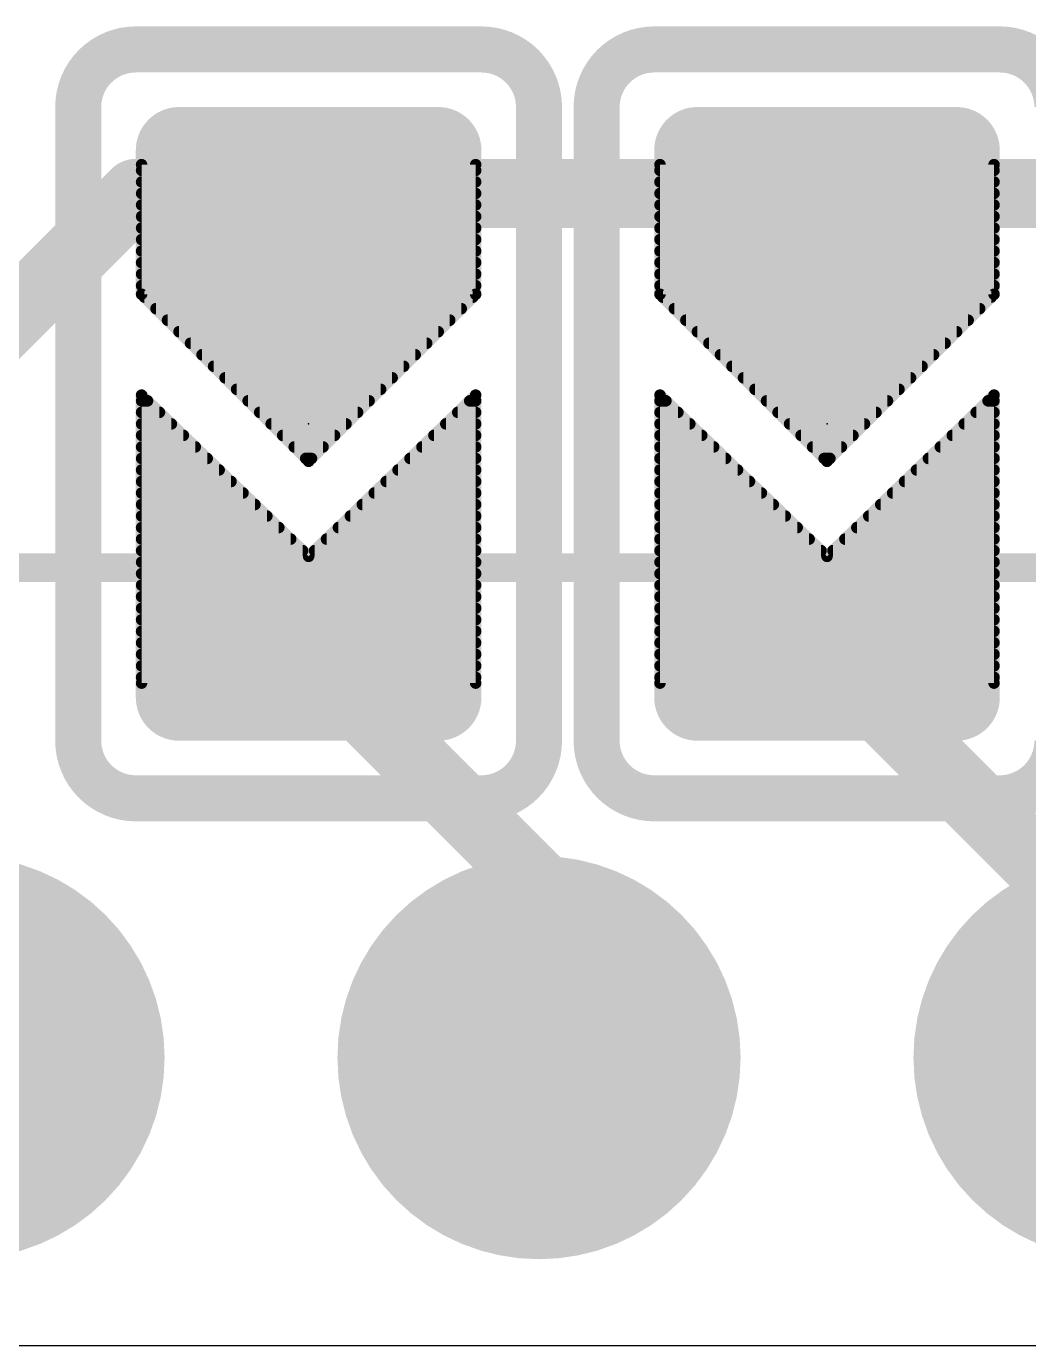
# Model space of a CAD drawing. Extents: x -6.8 to 73.8, y -5.2 to 32.2.
# Drawn here: x 26.95 to 31.37, y 0 to 5.82 of the extents above; entities that cross this region are included whole.
import ezdxf

# ---------------------------------------------------------------- set-up
doc = ezdxf.new("R2010")
doc.units = 0
for name, color, linetype in [('16', 132, 'CONTINUOUS'), ('17', 110, 'CONTINUOUS'), ('20', 53, 'CONTINUOUS'), ('21', 40, 'CONTINUOUS'), ('22', 6, 'CONTINUOUS'), ('24', 53, 'CONTINUOUS')]:
    doc.layers.add(name, color=color, linetype=linetype)

# ---------------------------------------------------------------- blocks, each defined once
blk = doc.blocks.new('ROUNDP')
at = {"const_width": 0.5}
blk.add_lwpolyline([(0, -0.25, 1), (0, 0.25, 1), (0, -0.25)], format="xyb", dxfattribs=at)
blk = doc.blocks.new('RECT121920X243840R50')
at = {"const_width": 0.1905}
blk.add_lwpolyline([(0.2858, -0.5715), (0.2858, 0.5715, 0.4142), (0.1905, 0.6668), (-0.1905, 0.6668, 0.4142), (-0.2858, 0.5715), (-0.2858, -0.5715, 0.4142), (-0.1905, -0.6668), (0.1905, -0.6668, 0.4142)], format="xyb", close=True, dxfattribs=at)
blk.add_solid([(-0.2159, -0.5969), (0.2159, -0.5969), (-0.2159, 0.5969), (0.2159, 0.5969)])

msp = doc.modelspace()

# ---------------------------------------------------------------- linework, layer by layer
at = {"layer": '16'}
for points, const_width in [([(26.162, 3.81), (27.432, 5.08)], 0.3048), ([(27.432, 5.08), (28.194, 5.08)], 0.3048), ([(27.4574, 5.207), (27.4574, 4.6355)], 0.0508), ([(28.9306, 5.207), (27.4574, 5.207)], 0.0508), ([(27.4574, 5.1816), (28.9306, 5.1816)], 0.0508), ([(30.48, 5.08), (28.194, 5.08)], 0.3048), ([(28.9306, 4.6355), (28.9306, 5.207)], 0.0508), ([(29.7434, 5.207), (29.7434, 4.6355)], 0.0508), ([(31.2166, 5.207), (29.7434, 5.207)], 0.0508), ([(29.7434, 5.1816), (31.2166, 5.1816)], 0.0508), ([(32.766, 5.08), (30.48, 5.08)], 0.3048), ([(31.2166, 4.6355), (31.2166, 5.207)], 0.0508), ([(27.4574, 5.1308), (28.9306, 5.1308)], 0.0508), ([(29.7434, 5.1308), (31.2166, 5.1308)], 0.0508), ([(27.4574, 5.08), (28.9306, 5.08)], 0.0508), ([(29.7434, 5.08), (31.2166, 5.08)], 0.0508), ([(27.4574, 5.0292), (28.9306, 5.0292)], 0.0508), ([(27.4574, 4.9784), (28.9306, 4.9784)], 0.0508), ([(29.7434, 5.0292), (31.2166, 5.0292)], 0.0508), ([(29.7434, 4.9784), (31.2166, 4.9784)], 0.0508), ([(27.4574, 4.9276), (28.9306, 4.9276)], 0.0508), ([(29.7434, 4.9276), (31.2166, 4.9276)], 0.0508), ([(27.4574, 4.8768), (28.9306, 4.8768)], 0.0508), ([(29.7434, 4.8768), (31.2166, 4.8768)], 0.0508), ([(27.4574, 4.826), (28.9306, 4.826)], 0.0508), ([(29.7434, 4.826), (31.2166, 4.826)], 0.0508), ([(27.4574, 4.7752), (28.9306, 4.7752)], 0.0508), ([(29.7434, 4.7752), (31.2166, 4.7752)], 0.0508), ([(27.4574, 4.7244), (28.9306, 4.7244)], 0.0508), ([(29.7434, 4.7244), (31.2166, 4.7244)], 0.0508), ([(27.4574, 4.6736), (28.9306, 4.6736)], 0.0508), ([(27.4574, 4.6355), (28.194, 3.8989)], 0.0508), ([(28.194, 3.8989), (28.9306, 4.6355)], 0.0508), ([(29.7434, 4.6736), (31.2166, 4.6736)], 0.0508), ([(29.7434, 4.6355), (30.48, 3.8989)], 0.0508), ([(30.48, 3.8989), (31.2166, 4.6355)], 0.0508), ([(27.4701, 4.6228), (28.9179, 4.6228)], 0.0508), ([(27.5209, 4.572), (28.8671, 4.572)], 0.0508), ([(29.7561, 4.6228), (31.2039, 4.6228)], 0.0508), ([(29.8069, 4.572), (31.1531, 4.572)], 0.0508), ([(27.5717, 4.5212), (28.8163, 4.5212)], 0.0508), ([(29.8577, 4.5212), (31.1023, 4.5212)], 0.0508), ([(27.6225, 4.4704), (28.7655, 4.4704)], 0.0508), ([(29.9085, 4.4704), (31.0515, 4.4704)], 0.0508), ([(27.6733, 4.4196), (28.7147, 4.4196)], 0.0508), ([(29.9593, 4.4196), (31.0007, 4.4196)], 0.0508), ([(27.7241, 4.3688), (28.6639, 4.3688)], 0.0508), ([(30.0101, 4.3688), (30.9499, 4.3688)], 0.0508), ([(27.7749, 4.318), (28.6131, 4.318)], 0.0508), ([(30.0609, 4.318), (30.8991, 4.318)], 0.0508), ([(27.8257, 4.2672), (28.5623, 4.2672)], 0.0508), ([(30.1117, 4.2672), (30.8483, 4.2672)], 0.0508), ([(27.4574, 4.191), (28.194, 3.4798)], 0.0508), ([(27.4574, 2.921), (27.4574, 4.191)], 0.0508), ([(27.4574, 4.1656), (27.4837, 4.1656)], 0.0508), ([(27.8765, 4.2164), (28.5115, 4.2164)], 0.0508), ([(27.9273, 4.1656), (28.4607, 4.1656)], 0.0508), ([(28.194, 3.4798), (28.9306, 4.191)], 0.0508), ([(28.9043, 4.1656), (28.9306, 4.1656)], 0.0508), ([(28.9306, 4.191), (28.9306, 2.921)], 0.0508), ([(29.7434, 4.191), (30.48, 3.4798)], 0.0508), ([(29.7434, 2.921), (29.7434, 4.191)], 0.0508), ([(29.7434, 4.1656), (29.7697, 4.1656)], 0.0508), ([(30.1625, 4.2164), (30.7975, 4.2164)], 0.0508), ([(30.2133, 4.1656), (30.7467, 4.1656)], 0.0508), ([(30.48, 3.4798), (31.2166, 4.191)], 0.0508), ([(31.1903, 4.1656), (31.2166, 4.1656)], 0.0508), ([(31.2166, 4.191), (31.2166, 2.921)], 0.0508), ([(27.4574, 4.1148), (27.5363, 4.1148)], 0.0508), ([(27.9781, 4.1148), (28.4099, 4.1148)], 0.0508), ([(28.8517, 4.1148), (28.9306, 4.1148)], 0.0508), ([(29.7434, 4.1148), (29.8223, 4.1148)], 0.0508), ([(30.2641, 4.1148), (30.6959, 4.1148)], 0.0508), ([(31.1377, 4.1148), (31.2166, 4.1148)], 0.0508), ([(27.4574, 4.064), (27.5889, 4.064)], 0.0508), ([(28.0289, 4.064), (28.3591, 4.064)], 0.0508), ([(28.7991, 4.064), (28.9306, 4.064)], 0.0508), ([(29.7434, 4.064), (29.8749, 4.064)], 0.0508), ([(30.3149, 4.064), (30.6451, 4.064)], 0.0508), ([(31.0851, 4.064), (31.2166, 4.064)], 0.0508), ([(27.4574, 4.0132), (27.6416, 4.0132)], 0.0508), ([(28.0797, 4.0132), (28.3083, 4.0132)], 0.0508), ([(28.7465, 4.0132), (28.9306, 4.0132)], 0.0508), ([(29.7434, 4.0132), (29.9276, 4.0132)], 0.0508), ([(30.3657, 4.0132), (30.5943, 4.0132)], 0.0508), ([(31.0325, 4.0132), (31.2166, 4.0132)], 0.0508), ([(27.4574, 3.9624), (27.6942, 3.9624)], 0.0508), ([(28.1305, 3.9624), (28.2575, 3.9624)], 0.0508), ([(28.6938, 3.9624), (28.9306, 3.9624)], 0.0508), ([(29.7434, 3.9624), (29.9802, 3.9624)], 0.0508), ([(30.4165, 3.9624), (30.5435, 3.9624)], 0.0508), ([(30.9798, 3.9624), (31.2166, 3.9624)], 0.0508), ([(27.4574, 3.9116), (27.7468, 3.9116)], 0.0508), ([(28.1813, 3.9116), (28.2067, 3.9116)], 0.0508), ([(28.6412, 3.9116), (28.9306, 3.9116)], 0.0508), ([(29.7434, 3.9116), (30.0328, 3.9116)], 0.0508), ([(30.4673, 3.9116), (30.4927, 3.9116)], 0.0508), ([(30.9272, 3.9116), (31.2166, 3.9116)], 0.0508), ([(27.4574, 3.8608), (27.7994, 3.8608)], 0.0508), ([(28.5886, 3.8608), (28.9306, 3.8608)], 0.0508), ([(29.7434, 3.8608), (30.0854, 3.8608)], 0.0508), ([(30.8746, 3.8608), (31.2166, 3.8608)], 0.0508), ([(27.4574, 3.81), (27.852, 3.81)], 0.0508), ([(27.4574, 3.7592), (27.9046, 3.7592)], 0.0508), ([(28.4834, 3.7592), (28.9306, 3.7592)], 0.0508), ([(28.536, 3.81), (28.9306, 3.81)], 0.0508), ([(29.7434, 3.81), (30.138, 3.81)], 0.0508), ([(29.7434, 3.7592), (30.1906, 3.7592)], 0.0508), ([(30.7694, 3.7592), (31.2166, 3.7592)], 0.0508), ([(30.822, 3.81), (31.2166, 3.81)], 0.0508), ([(27.4574, 3.7084), (27.9572, 3.7084)], 0.0508), ([(28.4308, 3.7084), (28.9306, 3.7084)], 0.0508), ([(29.7434, 3.7084), (30.2432, 3.7084)], 0.0508), ([(30.7168, 3.7084), (31.2166, 3.7084)], 0.0508), ([(27.4574, 3.6576), (28.0099, 3.6576)], 0.0508), ([(28.3782, 3.6576), (28.9306, 3.6576)], 0.0508), ([(29.7434, 3.6576), (30.2959, 3.6576)], 0.0508), ([(30.6642, 3.6576), (31.2166, 3.6576)], 0.0508), ([(27.4574, 3.6068), (28.0625, 3.6068)], 0.0508), ([(28.3255, 3.6068), (28.9306, 3.6068)], 0.0508), ([(29.7434, 3.6068), (30.3485, 3.6068)], 0.0508), ([(30.6115, 3.6068), (31.2166, 3.6068)], 0.0508), ([(27.4574, 3.556), (28.1151, 3.556)], 0.0508), ([(28.2729, 3.556), (28.9306, 3.556)], 0.0508), ([(29.7434, 3.556), (30.4011, 3.556)], 0.0508), ([(30.5589, 3.556), (31.2166, 3.556)], 0.0508), ([(27.4574, 3.5052), (28.1677, 3.5052)], 0.0508), ([(28.2203, 3.5052), (28.9306, 3.5052)], 0.0508), ([(29.7434, 3.5052), (30.4537, 3.5052)], 0.0508), ([(30.5063, 3.5052), (31.2166, 3.5052)], 0.0508), ([(27.4574, 3.4544), (28.9306, 3.4544)], 0.0508), ([(29.7434, 3.4544), (31.2166, 3.4544)], 0.0508), ([(27.4574, 3.4036), (28.9306, 3.4036)], 0.0508), ([(27.4574, 3.3528), (28.9306, 3.3528)], 0.0508), ([(29.7434, 3.4036), (31.2166, 3.4036)], 0.0508), ([(29.7434, 3.3528), (31.2166, 3.3528)], 0.0508), ([(27.4574, 3.302), (28.9306, 3.302)], 0.0508), ([(29.7434, 3.302), (31.2166, 3.302)], 0.0508), ([(27.4574, 3.2512), (28.9306, 3.2512)], 0.0508), ([(29.7434, 3.2512), (31.2166, 3.2512)], 0.0508), ([(27.4574, 3.2004), (28.9306, 3.2004)], 0.0508), ([(28.194, 3.048), (29.21, 2.032)], 0.3048), ([(29.7434, 3.2004), (31.2166, 3.2004)], 0.0508), ([(30.48, 3.048), (31.75, 1.778)], 0.3048), ([(27.4574, 3.1496), (28.9306, 3.1496)], 0.0508), ([(29.7434, 3.1496), (31.2166, 3.1496)], 0.0508), ([(27.4574, 3.0988), (28.9306, 3.0988)], 0.0508), ([(29.7434, 3.0988), (31.2166, 3.0988)], 0.0508), ([(27.4574, 3.048), (28.9306, 3.048)], 0.0508), ([(29.7434, 3.048), (31.2166, 3.048)], 0.0508), ([(27.4574, 2.9972), (28.9306, 2.9972)], 0.0508), ([(27.4574, 2.9464), (28.9306, 2.9464)], 0.0508), ([(29.7434, 2.9972), (31.2166, 2.9972)], 0.0508), ([(29.7434, 2.9464), (31.2166, 2.9464)], 0.0508), ([(28.9306, 2.921), (27.4574, 2.921)], 0.0508), ([(31.2166, 2.921), (29.7434, 2.921)], 0.0508), ([(29.21, 2.032), (29.21, 1.27)], 0.3048)]:
    msp.add_lwpolyline(points, dxfattribs=dict(at, const_width=const_width))
for points, const_width in [([(27.432, 5.1562, 1), (27.432, 5.0038)], 0.1524), ([(27.4859, 5.0261, 1), (27.3781, 5.1339)], 0.1524), ([(27.4701, 5.207, 1), (27.4447, 5.207)], 0.0254), ([(27.4574, 5.2197, 1), (27.4574, 5.1943)], 0.0254), ([(27.4574, 5.1943, 1), (27.4574, 5.1689)], 0.0254), ([(28.194, 5.1562, 1), (28.194, 5.0038)], 0.1524), ([(28.194, 5.0038, 1), (28.194, 5.1562)], 0.1524), ([(28.9433, 5.207, 1), (28.9179, 5.207)], 0.0254), ([(28.9306, 5.1943, 1), (28.9306, 5.2197)], 0.0254), ([(28.9306, 5.1689, 1), (28.9306, 5.1943)], 0.0254), ([(29.7561, 5.207, 1), (29.7307, 5.207)], 0.0254), ([(29.7434, 5.2197, 1), (29.7434, 5.1943)], 0.0254), ([(29.7434, 5.1943, 1), (29.7434, 5.1689)], 0.0254), ([(30.48, 5.1562, 1), (30.48, 5.0038)], 0.1524), ([(30.48, 5.0038, 1), (30.48, 5.1562)], 0.1524), ([(31.2293, 5.207, 1), (31.2039, 5.207)], 0.0254), ([(31.2166, 5.1943, 1), (31.2166, 5.2197)], 0.0254), ([(31.2166, 5.1689, 1), (31.2166, 5.1943)], 0.0254), ([(27.4574, 5.1435, 1), (27.4574, 5.1181)], 0.0254), ([(28.9306, 5.1181, 1), (28.9306, 5.1435)], 0.0254), ([(29.7434, 5.1435, 1), (29.7434, 5.1181)], 0.0254), ([(31.2166, 5.1181, 1), (31.2166, 5.1435)], 0.0254), ([(27.4574, 5.0927, 1), (27.4574, 5.0673)], 0.0254), ([(28.9306, 5.0673, 1), (28.9306, 5.0927)], 0.0254), ([(29.7434, 5.0927, 1), (29.7434, 5.0673)], 0.0254), ([(31.2166, 5.0673, 1), (31.2166, 5.0927)], 0.0254), ([(27.4574, 5.0419, 1), (27.4574, 5.0165)], 0.0254), ([(27.4574, 4.9911, 1), (27.4574, 4.9657)], 0.0254), ([(28.9306, 5.0165, 1), (28.9306, 5.0419)], 0.0254), ([(28.9306, 4.9657, 1), (28.9306, 4.9911)], 0.0254), ([(29.7434, 5.0419, 1), (29.7434, 5.0165)], 0.0254), ([(29.7434, 4.9911, 1), (29.7434, 4.9657)], 0.0254), ([(31.2166, 5.0165, 1), (31.2166, 5.0419)], 0.0254), ([(31.2166, 4.9657, 1), (31.2166, 4.9911)], 0.0254), ([(27.4574, 4.9403, 1), (27.4574, 4.9149)], 0.0254), ([(28.9306, 4.9149, 1), (28.9306, 4.9403)], 0.0254), ([(29.7434, 4.9403, 1), (29.7434, 4.9149)], 0.0254), ([(31.2166, 4.9149, 1), (31.2166, 4.9403)], 0.0254), ([(27.4574, 4.8895, 1), (27.4574, 4.8641)], 0.0254), ([(28.9306, 4.8641, 1), (28.9306, 4.8895)], 0.0254), ([(29.7434, 4.8895, 1), (29.7434, 4.8641)], 0.0254), ([(31.2166, 4.8641, 1), (31.2166, 4.8895)], 0.0254), ([(27.4574, 4.8387, 1), (27.4574, 4.8133)], 0.0254), ([(28.9306, 4.8133, 1), (28.9306, 4.8387)], 0.0254), ([(29.7434, 4.8387, 1), (29.7434, 4.8133)], 0.0254), ([(31.2166, 4.8133, 1), (31.2166, 4.8387)], 0.0254), ([(27.4574, 4.7879, 1), (27.4574, 4.7625)], 0.0254), ([(28.9306, 4.7625, 1), (28.9306, 4.7879)], 0.0254), ([(29.7434, 4.7879, 1), (29.7434, 4.7625)], 0.0254), ([(31.2166, 4.7625, 1), (31.2166, 4.7879)], 0.0254), ([(27.4574, 4.7371, 1), (27.4574, 4.7117)], 0.0254), ([(28.9306, 4.7117, 1), (28.9306, 4.7371)], 0.0254), ([(29.7434, 4.7371, 1), (29.7434, 4.7117)], 0.0254), ([(31.2166, 4.7117, 1), (31.2166, 4.7371)], 0.0254), ([(27.4574, 4.6863, 1), (27.4574, 4.6609)], 0.0254), ([(27.4664, 4.6445, 1), (27.4484, 4.6265)], 0.0254), ([(28.9396, 4.6265, 1), (28.9216, 4.6445)], 0.0254), ([(28.9306, 4.6609, 1), (28.9306, 4.6863)], 0.0254), ([(29.7434, 4.6863, 1), (29.7434, 4.6609)], 0.0254), ([(29.7524, 4.6445, 1), (29.7344, 4.6265)], 0.0254), ([(31.2256, 4.6265, 1), (31.2076, 4.6445)], 0.0254), ([(31.2166, 4.6609, 1), (31.2166, 4.6863)], 0.0254), ([(27.4447, 4.6355, 1), (27.4701, 4.6355)], 0.0254), ([(27.4701, 4.6355, 1), (27.4701, 4.6101)], 0.0254), ([(27.5209, 4.5847, 1), (27.5209, 4.5593)], 0.0254), ([(28.8671, 4.5593, 1), (28.8671, 4.5847)], 0.0254), ([(28.9179, 4.6355, 1), (28.9433, 4.6355)], 0.0254), ([(28.9179, 4.6101, 1), (28.9179, 4.6355)], 0.0254), ([(29.7307, 4.6355, 1), (29.7561, 4.6355)], 0.0254), ([(29.7561, 4.6355, 1), (29.7561, 4.6101)], 0.0254), ([(29.8069, 4.5847, 1), (29.8069, 4.5593)], 0.0254), ([(31.1531, 4.5593, 1), (31.1531, 4.5847)], 0.0254), ([(31.2039, 4.6355, 1), (31.2293, 4.6355)], 0.0254), ([(31.2039, 4.6101, 1), (31.2039, 4.6355)], 0.0254), ([(27.5717, 4.5339, 1), (27.5717, 4.5085)], 0.0254), ([(28.8163, 4.5085, 1), (28.8163, 4.5339)], 0.0254), ([(29.8577, 4.5339, 1), (29.8577, 4.5085)], 0.0254), ([(31.1023, 4.5085, 1), (31.1023, 4.5339)], 0.0254), ([(27.6225, 4.4831, 1), (27.6225, 4.4577)], 0.0254), ([(28.7655, 4.4577, 1), (28.7655, 4.4831)], 0.0254), ([(29.9085, 4.4831, 1), (29.9085, 4.4577)], 0.0254), ([(31.0515, 4.4577, 1), (31.0515, 4.4831)], 0.0254), ([(27.6733, 4.4323, 1), (27.6733, 4.4069)], 0.0254), ([(28.7147, 4.4069, 1), (28.7147, 4.4323)], 0.0254), ([(29.9593, 4.4323, 1), (29.9593, 4.4069)], 0.0254), ([(31.0007, 4.4069, 1), (31.0007, 4.4323)], 0.0254), ([(27.7241, 4.3815, 1), (27.7241, 4.3561)], 0.0254), ([(28.6639, 4.3561, 1), (28.6639, 4.3815)], 0.0254), ([(30.0101, 4.3815, 1), (30.0101, 4.3561)], 0.0254), ([(30.9499, 4.3561, 1), (30.9499, 4.3815)], 0.0254), ([(27.7749, 4.3307, 1), (27.7749, 4.3053)], 0.0254), ([(28.6131, 4.3053, 1), (28.6131, 4.3307)], 0.0254), ([(30.0609, 4.3307, 1), (30.0609, 4.3053)], 0.0254), ([(30.8991, 4.3053, 1), (30.8991, 4.3307)], 0.0254), ([(27.8257, 4.2799, 1), (27.8257, 4.2545)], 0.0254), ([(28.5623, 4.2545, 1), (28.5623, 4.2799)], 0.0254), ([(30.1117, 4.2799, 1), (30.1117, 4.2545)], 0.0254), ([(30.8483, 4.2545, 1), (30.8483, 4.2799)], 0.0254), ([(27.4662, 4.2001, 1), (27.4486, 4.1819)], 0.0254), ([(27.4701, 4.191, 1), (27.4447, 4.191)], 0.0254), ([(27.4574, 4.1783, 1), (27.4574, 4.1529)], 0.0254), ([(27.4837, 4.1529, 1), (27.4837, 4.1783)], 0.0254), ([(27.8765, 4.2291, 1), (27.8765, 4.2037)], 0.0254), ([(27.9273, 4.1783, 1), (27.9273, 4.1529)], 0.0254), ([(28.4607, 4.1529, 1), (28.4607, 4.1783)], 0.0254), ([(28.5115, 4.2037, 1), (28.5115, 4.2291)], 0.0254), ([(28.9043, 4.1783, 1), (28.9043, 4.1529)], 0.0254), ([(28.9433, 4.191, 1), (28.9179, 4.191)], 0.0254), ([(28.9394, 4.1819, 1), (28.9218, 4.2001)], 0.0254), ([(28.9306, 4.1529, 1), (28.9306, 4.1783)], 0.0254), ([(29.7522, 4.2001, 1), (29.7346, 4.1819)], 0.0254), ([(29.7561, 4.191, 1), (29.7307, 4.191)], 0.0254), ([(29.7434, 4.1783, 1), (29.7434, 4.1529)], 0.0254), ([(29.7697, 4.1529, 1), (29.7697, 4.1783)], 0.0254), ([(30.1625, 4.2291, 1), (30.1625, 4.2037)], 0.0254), ([(30.2133, 4.1783, 1), (30.2133, 4.1529)], 0.0254), ([(30.7467, 4.1529, 1), (30.7467, 4.1783)], 0.0254), ([(30.7975, 4.2037, 1), (30.7975, 4.2291)], 0.0254), ([(31.1903, 4.1783, 1), (31.1903, 4.1529)], 0.0254), ([(31.2293, 4.191, 1), (31.2039, 4.191)], 0.0254), ([(31.2254, 4.1819, 1), (31.2078, 4.2001)], 0.0254), ([(31.2166, 4.1529, 1), (31.2166, 4.1783)], 0.0254), ([(27.4574, 4.1275, 1), (27.4574, 4.1021)], 0.0254), ([(27.5363, 4.1021, 1), (27.5363, 4.1275)], 0.0254), ([(27.9781, 4.1275, 1), (27.9781, 4.1021)], 0.0254), ([(28.4099, 4.1021, 1), (28.4099, 4.1275)], 0.0254), ([(28.8517, 4.1275, 1), (28.8517, 4.1021)], 0.0254), ([(28.9306, 4.1021, 1), (28.9306, 4.1275)], 0.0254), ([(29.7434, 4.1275, 1), (29.7434, 4.1021)], 0.0254), ([(29.8223, 4.1021, 1), (29.8223, 4.1275)], 0.0254), ([(30.2641, 4.1275, 1), (30.2641, 4.1021)], 0.0254), ([(30.6959, 4.1021, 1), (30.6959, 4.1275)], 0.0254), ([(31.1377, 4.1275, 1), (31.1377, 4.1021)], 0.0254), ([(31.2166, 4.1021, 1), (31.2166, 4.1275)], 0.0254), ([(27.4574, 4.0767, 1), (27.4574, 4.0513)], 0.0254), ([(27.5889, 4.0513, 1), (27.5889, 4.0767)], 0.0254), ([(28.0289, 4.0767, 1), (28.0289, 4.0513)], 0.0254), ([(28.3591, 4.0513, 1), (28.3591, 4.0767)], 0.0254), ([(28.7991, 4.0767, 1), (28.7991, 4.0513)], 0.0254), ([(28.9306, 4.0513, 1), (28.9306, 4.0767)], 0.0254), ([(29.7434, 4.0767, 1), (29.7434, 4.0513)], 0.0254), ([(29.8749, 4.0513, 1), (29.8749, 4.0767)], 0.0254), ([(30.3149, 4.0767, 1), (30.3149, 4.0513)], 0.0254), ([(30.6451, 4.0513, 1), (30.6451, 4.0767)], 0.0254), ([(31.0851, 4.0767, 1), (31.0851, 4.0513)], 0.0254), ([(31.2166, 4.0513, 1), (31.2166, 4.0767)], 0.0254), ([(27.4574, 4.0259, 1), (27.4574, 4.0005)], 0.0254), ([(27.6416, 4.0005, 1), (27.6416, 4.0259)], 0.0254), ([(28.0797, 4.0259, 1), (28.0797, 4.0005)], 0.0254), ([(28.3083, 4.0005, 1), (28.3083, 4.0259)], 0.0254), ([(28.7465, 4.0259, 1), (28.7465, 4.0005)], 0.0254), ([(28.9306, 4.0005, 1), (28.9306, 4.0259)], 0.0254), ([(29.7434, 4.0259, 1), (29.7434, 4.0005)], 0.0254), ([(29.9276, 4.0005, 1), (29.9276, 4.0259)], 0.0254), ([(30.3657, 4.0259, 1), (30.3657, 4.0005)], 0.0254), ([(30.5943, 4.0005, 1), (30.5943, 4.0259)], 0.0254), ([(31.0325, 4.0259, 1), (31.0325, 4.0005)], 0.0254), ([(31.2166, 4.0005, 1), (31.2166, 4.0259)], 0.0254), ([(27.4574, 3.9751, 1), (27.4574, 3.9497)], 0.0254), ([(27.6942, 3.9497, 1), (27.6942, 3.9751)], 0.0254), ([(28.1305, 3.9751, 1), (28.1305, 3.9497)], 0.0254), ([(28.2575, 3.9497, 1), (28.2575, 3.9751)], 0.0254), ([(28.6938, 3.9751, 1), (28.6938, 3.9497)], 0.0254), ([(28.9306, 3.9497, 1), (28.9306, 3.9751)], 0.0254), ([(29.7434, 3.9751, 1), (29.7434, 3.9497)], 0.0254), ([(29.9802, 3.9497, 1), (29.9802, 3.9751)], 0.0254), ([(30.4165, 3.9751, 1), (30.4165, 3.9497)], 0.0254), ([(30.5435, 3.9497, 1), (30.5435, 3.9751)], 0.0254), ([(30.9798, 3.9751, 1), (30.9798, 3.9497)], 0.0254), ([(31.2166, 3.9497, 1), (31.2166, 3.9751)], 0.0254), ([(27.4574, 3.9243, 1), (27.4574, 3.8989)], 0.0254), ([(27.7468, 3.8989, 1), (27.7468, 3.9243)], 0.0254), ([(28.1813, 3.9243, 1), (28.1813, 3.8989)], 0.0254), ([(28.185, 3.9079, 1), (28.203, 3.8899)], 0.0254), ([(28.185, 3.8899, 1), (28.203, 3.9079)], 0.0254), ([(28.2067, 3.8989, 1), (28.2067, 3.9243)], 0.0254), ([(28.6412, 3.9243, 1), (28.6412, 3.8989)], 0.0254), ([(28.9306, 3.8989, 1), (28.9306, 3.9243)], 0.0254), ([(29.7434, 3.9243, 1), (29.7434, 3.8989)], 0.0254), ([(30.0328, 3.8989, 1), (30.0328, 3.9243)], 0.0254), ([(30.4673, 3.9243, 1), (30.4673, 3.8989)], 0.0254), ([(30.471, 3.9079, 1), (30.489, 3.8899)], 0.0254), ([(30.471, 3.8899, 1), (30.489, 3.9079)], 0.0254), ([(30.4927, 3.8989, 1), (30.4927, 3.9243)], 0.0254), ([(30.9272, 3.9243, 1), (30.9272, 3.8989)], 0.0254), ([(31.2166, 3.8989, 1), (31.2166, 3.9243)], 0.0254), ([(27.4574, 3.8735, 1), (27.4574, 3.8481)], 0.0254), ([(27.7994, 3.8481, 1), (27.7994, 3.8735)], 0.0254), ([(28.5886, 3.8735, 1), (28.5886, 3.8481)], 0.0254), ([(28.9306, 3.8481, 1), (28.9306, 3.8735)], 0.0254), ([(29.7434, 3.8735, 1), (29.7434, 3.8481)], 0.0254), ([(30.0854, 3.8481, 1), (30.0854, 3.8735)], 0.0254), ([(30.8746, 3.8735, 1), (30.8746, 3.8481)], 0.0254), ([(31.2166, 3.8481, 1), (31.2166, 3.8735)], 0.0254), ([(27.4574, 3.8227, 1), (27.4574, 3.7973)], 0.0254), ([(27.4574, 3.7719, 1), (27.4574, 3.7465)], 0.0254), ([(27.852, 3.7973, 1), (27.852, 3.8227)], 0.0254), ([(27.9046, 3.7465, 1), (27.9046, 3.7719)], 0.0254), ([(28.4834, 3.7719, 1), (28.4834, 3.7465)], 0.0254), ([(28.536, 3.8227, 1), (28.536, 3.7973)], 0.0254), ([(28.9306, 3.7973, 1), (28.9306, 3.8227)], 0.0254), ([(28.9306, 3.7465, 1), (28.9306, 3.7719)], 0.0254), ([(29.7434, 3.8227, 1), (29.7434, 3.7973)], 0.0254), ([(29.7434, 3.7719, 1), (29.7434, 3.7465)], 0.0254), ([(30.138, 3.7973, 1), (30.138, 3.8227)], 0.0254), ([(30.1906, 3.7465, 1), (30.1906, 3.7719)], 0.0254), ([(30.7694, 3.7719, 1), (30.7694, 3.7465)], 0.0254), ([(30.822, 3.8227, 1), (30.822, 3.7973)], 0.0254), ([(31.2166, 3.7973, 1), (31.2166, 3.8227)], 0.0254), ([(31.2166, 3.7465, 1), (31.2166, 3.7719)], 0.0254), ([(27.4574, 3.7211, 1), (27.4574, 3.6957)], 0.0254), ([(27.9572, 3.6957, 1), (27.9572, 3.7211)], 0.0254), ([(28.4308, 3.7211, 1), (28.4308, 3.6957)], 0.0254), ([(28.9306, 3.6957, 1), (28.9306, 3.7211)], 0.0254), ([(29.7434, 3.7211, 1), (29.7434, 3.6957)], 0.0254), ([(30.2432, 3.6957, 1), (30.2432, 3.7211)], 0.0254), ([(30.7168, 3.7211, 1), (30.7168, 3.6957)], 0.0254), ([(31.2166, 3.6957, 1), (31.2166, 3.7211)], 0.0254), ([(27.4574, 3.6703, 1), (27.4574, 3.6449)], 0.0254), ([(28.0099, 3.6449, 1), (28.0099, 3.6703)], 0.0254), ([(28.3782, 3.6703, 1), (28.3782, 3.6449)], 0.0254), ([(28.9306, 3.6449, 1), (28.9306, 3.6703)], 0.0254), ([(29.7434, 3.6703, 1), (29.7434, 3.6449)], 0.0254), ([(30.2959, 3.6449, 1), (30.2959, 3.6703)], 0.0254), ([(30.6642, 3.6703, 1), (30.6642, 3.6449)], 0.0254), ([(31.2166, 3.6449, 1), (31.2166, 3.6703)], 0.0254), ([(27.4574, 3.6195, 1), (27.4574, 3.5941)], 0.0254), ([(28.0625, 3.5941, 1), (28.0625, 3.6195)], 0.0254), ([(28.3255, 3.6195, 1), (28.3255, 3.5941)], 0.0254), ([(28.9306, 3.5941, 1), (28.9306, 3.6195)], 0.0254), ([(29.7434, 3.6195, 1), (29.7434, 3.5941)], 0.0254), ([(30.3485, 3.5941, 1), (30.3485, 3.6195)], 0.0254), ([(30.6115, 3.6195, 1), (30.6115, 3.5941)], 0.0254), ([(31.2166, 3.5941, 1), (31.2166, 3.6195)], 0.0254), ([(27.4574, 3.5687, 1), (27.4574, 3.5433)], 0.0254), ([(28.1151, 3.5433, 1), (28.1151, 3.5687)], 0.0254), ([(28.2729, 3.5687, 1), (28.2729, 3.5433)], 0.0254), ([(28.9306, 3.5433, 1), (28.9306, 3.5687)], 0.0254), ([(29.7434, 3.5687, 1), (29.7434, 3.5433)], 0.0254), ([(30.4011, 3.5433, 1), (30.4011, 3.5687)], 0.0254), ([(30.5589, 3.5687, 1), (30.5589, 3.5433)], 0.0254), ([(31.2166, 3.5433, 1), (31.2166, 3.5687)], 0.0254), ([(27.4574, 3.5179, 1), (27.4574, 3.4925)], 0.0254), ([(28.1677, 3.4925, 1), (28.1677, 3.5179)], 0.0254), ([(28.1852, 3.4889, 1), (28.2028, 3.4707)], 0.0254), ([(28.1852, 3.4707, 1), (28.2028, 3.4889)], 0.0254), ([(28.2203, 3.5179, 1), (28.2203, 3.4925)], 0.0254), ([(28.9306, 3.4925, 1), (28.9306, 3.5179)], 0.0254), ([(29.7434, 3.5179, 1), (29.7434, 3.4925)], 0.0254), ([(30.4537, 3.4925, 1), (30.4537, 3.5179)], 0.0254), ([(30.4712, 3.4889, 1), (30.4888, 3.4707)], 0.0254), ([(30.4712, 3.4707, 1), (30.4888, 3.4889)], 0.0254), ([(30.5063, 3.5179, 1), (30.5063, 3.4925)], 0.0254), ([(31.2166, 3.4925, 1), (31.2166, 3.5179)], 0.0254), ([(27.4574, 3.4671, 1), (27.4574, 3.4417)], 0.0254), ([(28.9306, 3.4417, 1), (28.9306, 3.4671)], 0.0254), ([(29.7434, 3.4671, 1), (29.7434, 3.4417)], 0.0254), ([(31.2166, 3.4417, 1), (31.2166, 3.4671)], 0.0254), ([(27.4574, 3.4163, 1), (27.4574, 3.3909)], 0.0254), ([(27.4574, 3.3655, 1), (27.4574, 3.3401)], 0.0254), ([(28.9306, 3.3909, 1), (28.9306, 3.4163)], 0.0254), ([(28.9306, 3.3401, 1), (28.9306, 3.3655)], 0.0254), ([(29.7434, 3.4163, 1), (29.7434, 3.3909)], 0.0254), ([(29.7434, 3.3655, 1), (29.7434, 3.3401)], 0.0254), ([(31.2166, 3.3909, 1), (31.2166, 3.4163)], 0.0254), ([(31.2166, 3.3401, 1), (31.2166, 3.3655)], 0.0254), ([(27.4574, 3.3147, 1), (27.4574, 3.2893)], 0.0254), ([(28.9306, 3.2893, 1), (28.9306, 3.3147)], 0.0254), ([(29.7434, 3.3147, 1), (29.7434, 3.2893)], 0.0254), ([(31.2166, 3.2893, 1), (31.2166, 3.3147)], 0.0254), ([(27.4574, 3.2639, 1), (27.4574, 3.2385)], 0.0254), ([(28.9306, 3.2385, 1), (28.9306, 3.2639)], 0.0254), ([(29.7434, 3.2639, 1), (29.7434, 3.2385)], 0.0254), ([(31.2166, 3.2385, 1), (31.2166, 3.2639)], 0.0254), ([(27.4574, 3.2131, 1), (27.4574, 3.1877)], 0.0254), ([(28.2479, 3.1019, 1), (28.1401, 2.9941)], 0.1524), ([(28.9306, 3.1877, 1), (28.9306, 3.2131)], 0.0254), ([(29.7434, 3.2131, 1), (29.7434, 3.1877)], 0.0254), ([(30.5339, 3.1019, 1), (30.4261, 2.9941)], 0.1524), ([(31.2166, 3.1877, 1), (31.2166, 3.2131)], 0.0254), ([(27.4574, 3.1623, 1), (27.4574, 3.1369)], 0.0254), ([(28.9306, 3.1369, 1), (28.9306, 3.1623)], 0.0254), ([(29.7434, 3.1623, 1), (29.7434, 3.1369)], 0.0254), ([(31.2166, 3.1369, 1), (31.2166, 3.1623)], 0.0254), ([(27.4574, 3.1115, 1), (27.4574, 3.0861)], 0.0254), ([(28.9306, 3.0861, 1), (28.9306, 3.1115)], 0.0254), ([(29.7434, 3.1115, 1), (29.7434, 3.0861)], 0.0254), ([(31.2166, 3.0861, 1), (31.2166, 3.1115)], 0.0254), ([(27.4574, 3.0607, 1), (27.4574, 3.0353)], 0.0254), ([(28.9306, 3.0353, 1), (28.9306, 3.0607)], 0.0254), ([(29.7434, 3.0607, 1), (29.7434, 3.0353)], 0.0254), ([(31.2166, 3.0353, 1), (31.2166, 3.0607)], 0.0254), ([(27.4574, 3.0099, 1), (27.4574, 2.9845)], 0.0254), ([(27.4574, 2.9591, 1), (27.4574, 2.9337)], 0.0254), ([(28.9306, 2.9845, 1), (28.9306, 3.0099)], 0.0254), ([(28.9306, 2.9337, 1), (28.9306, 2.9591)], 0.0254), ([(29.7434, 3.0099, 1), (29.7434, 2.9845)], 0.0254), ([(29.7434, 2.9591, 1), (29.7434, 2.9337)], 0.0254), ([(31.2166, 2.9845, 1), (31.2166, 3.0099)], 0.0254), ([(31.2166, 2.9337, 1), (31.2166, 2.9591)], 0.0254), ([(27.4574, 2.9337, 1), (27.4574, 2.9083)], 0.0254), ([(27.4447, 2.921, 1), (27.4701, 2.921)], 0.0254), ([(28.9179, 2.921, 1), (28.9433, 2.921)], 0.0254), ([(28.9306, 2.9083, 1), (28.9306, 2.9337)], 0.0254), ([(29.7434, 2.9337, 1), (29.7434, 2.9083)], 0.0254), ([(29.7307, 2.921, 1), (29.7561, 2.921)], 0.0254), ([(31.2039, 2.921, 1), (31.2293, 2.921)], 0.0254), ([(31.2166, 2.9083, 1), (31.2166, 2.9337)], 0.0254), ([(29.2862, 2.032, 1), (29.1338, 2.032)], 0.1524), ([(29.1561, 1.9781, 1), (29.2639, 2.0859)], 0.1524), ([(29.1338, 1.27, 1), (29.2862, 1.27)], 0.1524)]:
    msp.add_lwpolyline(points, format="xyb", dxfattribs=dict(at, const_width=const_width))
at = {"layer": '20'}
msp.add_line((2.54, 0), (48.26, 0), dxfattribs=at)
at = {"layer": '21', "const_width": 0.127}
msp.add_lwpolyline([(22.85, 3.43), (40.85, 3.43)], dxfattribs=at)
at = {"layer": '22'}
for points, const_width in [([(27.432, 5.715, 0.4142), (27.178, 5.461)], 0.2032), ([(29.21, 5.461, 0.4142), (28.956, 5.715)], 0.2032), ([(29.718, 5.715, 0.4142), (29.464, 5.461)], 0.2032), ([(31.496, 5.461, 0.4142), (31.242, 5.715)], 0.2032), ([(27.432, 5.7658, 1), (27.432, 5.6642)], 0.1016), ([(27.432, 5.6642, 1), (27.432, 5.7658)], 0.1016), ([(28.956, 5.7658, 1), (28.956, 5.6642)], 0.1016), ([(28.956, 5.6642, 1), (28.956, 5.7658)], 0.1016), ([(29.718, 5.7658, 1), (29.718, 5.6642)], 0.1016), ([(29.718, 5.6642, 1), (29.718, 5.7658)], 0.1016), ([(31.242, 5.7658, 1), (31.242, 5.6642)], 0.1016), ([(31.242, 5.6642, 1), (31.242, 5.7658)], 0.1016), ([(27.2288, 5.461, 1), (27.1272, 5.461)], 0.1016), ([(29.2608, 5.461, 1), (29.1592, 5.461)], 0.1016), ([(29.5148, 5.461, 1), (29.4132, 5.461)], 0.1016), ([(27.1272, 5.461, 1), (27.2288, 5.461)], 0.1016), ([(29.1592, 5.461, 1), (29.2608, 5.461)], 0.1016), ([(29.4132, 5.461, 1), (29.5148, 5.461)], 0.1016), ([(27.178, 2.667, 0.4142), (27.432, 2.413)], 0.2032), ([(27.2288, 2.667, 1), (27.1272, 2.667)], 0.1016), ([(28.956, 2.413, 0.4142), (29.21, 2.667)], 0.2032), ([(29.2608, 2.667, 1), (29.1592, 2.667)], 0.1016), ([(29.464, 2.667, 0.4142), (29.718, 2.413)], 0.2032), ([(29.5148, 2.667, 1), (29.4132, 2.667)], 0.1016), ([(31.242, 2.413, 0.4142), (31.496, 2.667)], 0.2032), ([(27.1272, 2.667, 1), (27.2288, 2.667)], 0.1016), ([(29.1592, 2.667, 1), (29.2608, 2.667)], 0.1016), ([(29.4132, 2.667, 1), (29.5148, 2.667)], 0.1016), ([(27.432, 2.4638, 1), (27.432, 2.3622)], 0.1016), ([(27.432, 2.3622, 1), (27.432, 2.4638)], 0.1016), ([(28.956, 2.4638, 1), (28.956, 2.3622)], 0.1016), ([(28.956, 2.3622, 1), (28.956, 2.4638)], 0.1016), ([(29.718, 2.4638, 1), (29.718, 2.3622)], 0.1016), ([(29.718, 2.3622, 1), (29.718, 2.4638)], 0.1016), ([(31.242, 2.4638, 1), (31.242, 2.3622)], 0.1016), ([(31.242, 2.3622, 1), (31.242, 2.4638)], 0.1016)]:
    msp.add_lwpolyline(points, format="xyb", dxfattribs=dict(at, const_width=const_width))
at = {"layer": '22', "const_width": 0.2032}
for points in [[(28.956, 5.715), (27.432, 5.715)], [(31.242, 5.715), (29.718, 5.715)], [(27.178, 5.461), (27.178, 2.667)], [(29.21, 2.667), (29.21, 5.461)], [(29.464, 5.461), (29.464, 2.667)], [(28.956, 2.413), (27.432, 2.413)], [(31.242, 2.413), (29.718, 2.413)]]:
    msp.add_lwpolyline(points, dxfattribs=at)
at = {"layer": '24'}
for p in [(28.194, 4.064), (30.48, 4.064)]:
    msp.add_point(p, dxfattribs=at)

# ---------------------------------------------------------------- block references
at = {"layer": '16', "rotation": 270}
for p in [(28.194, 5.08), (30.48, 5.08), (28.194, 3.048), (30.48, 3.048)]:
    msp.add_blockref('RECT121920X243840R50', p, dxfattribs=at)
at = {"layer": '17', "xscale": 1.778, "yscale": 1.778}
for p in [(26.67, 1.27), (26.67, 1.27), (29.21, 1.27), (29.21, 1.27), (31.75, 1.27), (31.75, 1.27)]:
    msp.add_blockref('ROUNDP', p, dxfattribs=at)

doc.saveas('drawing.dxf')
